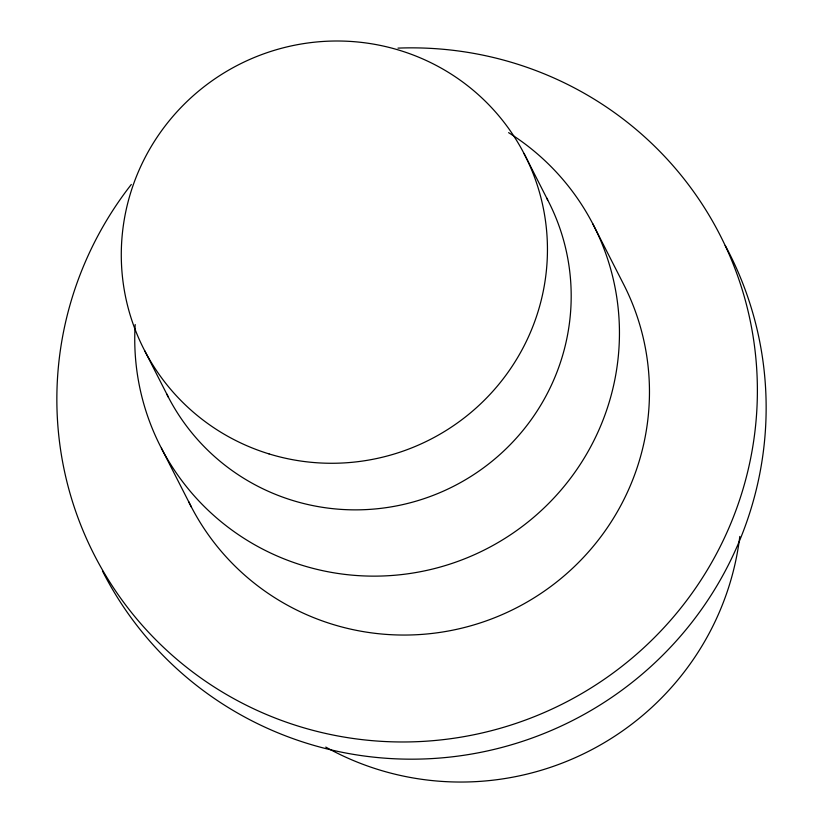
<?xml version="1.0" encoding="UTF-8"?>
<svg xmlns="http://www.w3.org/2000/svg" width="823" height="823" viewBox="0 0 823 823"><rect width="100%" height="100%" fill="white"/><g stroke="black" fill="none" stroke-linecap="round" stroke-linejoin="round"><path stroke-width="1.23" d="M592.766 223.774L622.785 282.69A243.124 239.349 -27 0 1 514.797 608.681A243.124 239.349 -27 0 1 188.601 501.485M523.994 153.459L547.727 200.051M144.745 350.814L168.489 397.406M161.431 448.237L191.45 507.153M739.805 536.431A278.441 274.131 -27 0 1 325.754 747.078M397.951 48.115A351.38 345.927 -27 0 1 750.123 460.911A351.38 345.927 -27 0 1 259.801 711.607A351.38 345.927 -27 0 1 131.32 184.445M725.217 245.449A351.38 345.927 -27 0 1 576.223 718.644A351.38 345.927 -27 0 1 102.453 570.956M508.593 132.657A243.124 239.349 -27 0 1 600.08 427.271A243.124 239.349 -27 0 1 321.495 570.411A243.124 239.349 -27 0 1 135.188 324.509M546.544 197.808A213.764 210.451 -27 0 1 454.738 485.683A213.764 210.451 -27 0 1 166.76 394.011M269.018 453.905A213.764 210.451 -27 0 0 542.686 205.133A213.764 210.451 -27 0 0 191.399 97.381A213.764 210.451 -27 0 0 269.018 453.905"/></g></svg>
